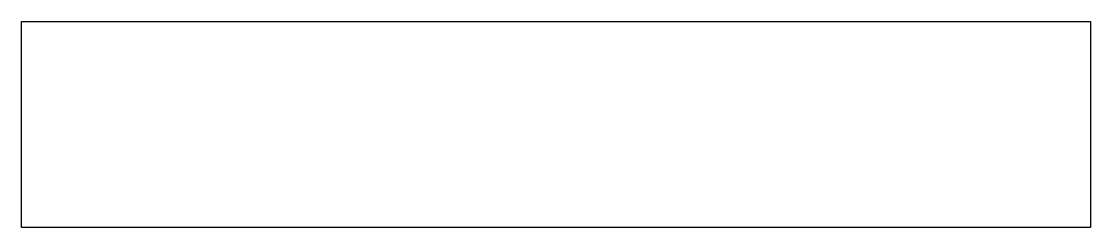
# Model space of a CAD drawing. Header units: metres. Extents: x -18.5 to 13.8, y -1.1 to 46.5.
# Drawn here: x -18.55 to 13.75, y 40.28 to 46.5 of the extents above.
import ezdxf

# ---------------------------------------------------------------- set-up
doc = ezdxf.new("R2010")
doc.units = ezdxf.units.M

msp = doc.modelspace()

# ---------------------------------------------------------------- linework, layer by layer
for p, q in [((-18.55, 45.778), (-18.55, 46.5)), ((-18.55, 46.5), (-18.063, 46.5)), ((-18.063, 46.5), (-16.974, 46.5)), ((-16.974, 46.5), (-12.745, 46.5)), ((-12.745, 46.5), (-12.545, 46.5)), ((-12.545, 46.5), (-12.28, 46.5)), ((-12.28, 46.5), (-11.965, 46.5)), ((-11.965, 46.5), (-11.623, 46.5)), ((-11.623, 46.5), (-11.286, 46.5)), ((-11.286, 46.5), (-10.987, 46.5)), ((-10.987, 46.5), (-10.755, 46.5)), ((-10.755, 46.5), (-10.61, 46.5)), ((-10.61, 46.5), (-3.814, 46.5)), ((-3.814, 46.5), (-3.065, 46.5)), ((-3.065, 46.5), (10.099, 46.5)), ((10.099, 46.5), (10.193, 46.5)), ((10.193, 46.5), (10.37, 46.5)), ((10.37, 46.5), (10.618, 46.5)), ((10.618, 46.5), (10.917, 46.5)), ((10.917, 46.5), (11.237, 46.5)), ((11.237, 46.5), (11.547, 46.5)), ((11.547, 46.5), (11.819, 46.5)), ((11.819, 46.5), (12.035, 46.5)), ((12.035, 46.5), (12.183, 46.5)), ((12.183, 46.5), (13.75, 46.5)), ((12.183, 46.5), (12.183, 46.5)), ((13.75, 46.5), (13.75, 42.327)), ((-18.55, 45.74), (-18.55, 45.778)), ((-18.55, 45.661), (-18.55, 45.74)), ((-18.55, 45.544), (-18.55, 45.661)), ((-18.55, 45.393), (-18.55, 45.544)), ((-18.55, 41.826), (-18.55, 45.393)), ((13.75, 42.327), (13.75, 40.276)), ((-18.55, 41.787), (-18.55, 41.826)), ((-18.55, 41.739), (-18.55, 41.787)), ((-18.55, 40.276), (-18.55, 41.739)), ((-15.363, 40.276), (-18.55, 40.276)), ((-13.91, 40.276), (-15.363, 40.276)), ((3.607, 40.276), (-13.91, 40.276)), ((11.307, 40.276), (3.607, 40.276)), ((12.76, 40.276), (11.307, 40.276)), ((13.75, 40.276), (12.76, 40.276))]:
    msp.add_line(p, q)

doc.saveas('drawing.dxf')
